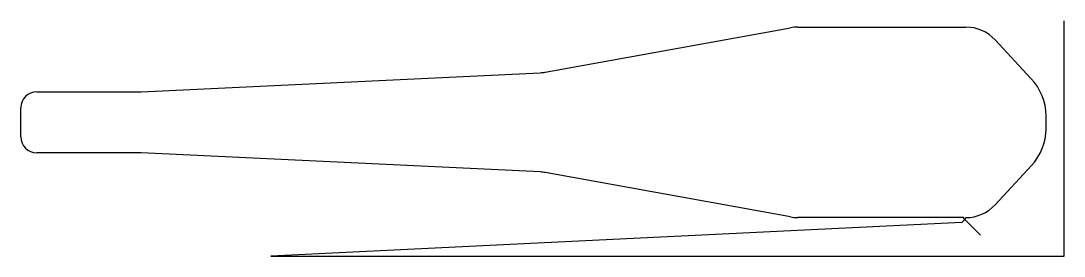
# Model space of a CAD drawing. Header units: metres. Extents: x 7 to 1327, y 740 to 1038.
import ezdxf

# ---------------------------------------------------------------- set-up
doc = ezdxf.new("R2010")
doc.units = ezdxf.units.M

msp = doc.modelspace()

# ---------------------------------------------------------------- linework, layer by layer
at = {"layer": 'TOOL_0'}
for p, q in [((989.989, 1030.077), (1202.949, 1030.077)), ((1327.178, 1037.001), (1327.178, 1038.001)), ((1327.178, 740.263), (1327.178, 1037.001)), ((670.641, 973.126), (981.001, 1029.271)), ((1240.002, 1013.889), (1285.232, 965.045)), ((159.178, 948.134), (664.205, 972.392)), ((27.004, 948.077), (156.804, 948.077)), ((7.004, 891.077), (7.004, 928.077)), ((156.804, 871.077), (27.004, 871.077)), ((664.205, 846.762), (159.179, 871.02)), ((981.001, 789.883), (670.642, 846.028)), ((1285.862, 854.79), (1240.002, 805.266)), ((1197.914, 782.942), (323.465, 740.263)), ((1199.949, 789.076), (989.989, 789.076)), ((1201.45, 786.478), (1197.914, 782.942)), ((1201.449, 786.476), (1199.949, 789.076)), ((1221.248, 766.677), (1201.449, 786.476)), ((1202.949, 789.078), (1201.45, 786.478)), ((323.465, 740.263), (1327.178, 740.263))]:
    msp.add_line(p, q, dxfattribs=at)
for centre, radius, start, end in [((990.576, 973.044), 57.036, 90.589684, 99.664297), ((1202.809, 979.257), 50.82, 42.957921, 89.842161), ((661.83, 1021.835), 49.5, 272.750095, 280.253392), ((1234.2, 916.689), 70.303, 0.97558, 43.457696), ((27.004, 928.077), 20, 90, 180), ((156.804, 997.577), 49.5, 270, 272.748939), ((767.554, 909.577), 537.003, 359.113433, 0.886567), ((1234.501, 902.351), 70, 317.199884, 359.113522), ((27.004, 891.077), 20, 180, 270), ((156.804, 821.577), 49.5, 87.249905, 90), ((661.83, 797.319), 49.5, 79.745469, 87.249905), ((1202.809, 839.897), 50.82, 270.157842, 317.042905), ((990.576, 846.109), 57.036, 260.335535, 269.410316)]:
    msp.add_arc(centre, radius, start, end, dxfattribs=at)

doc.saveas('drawing.dxf')
